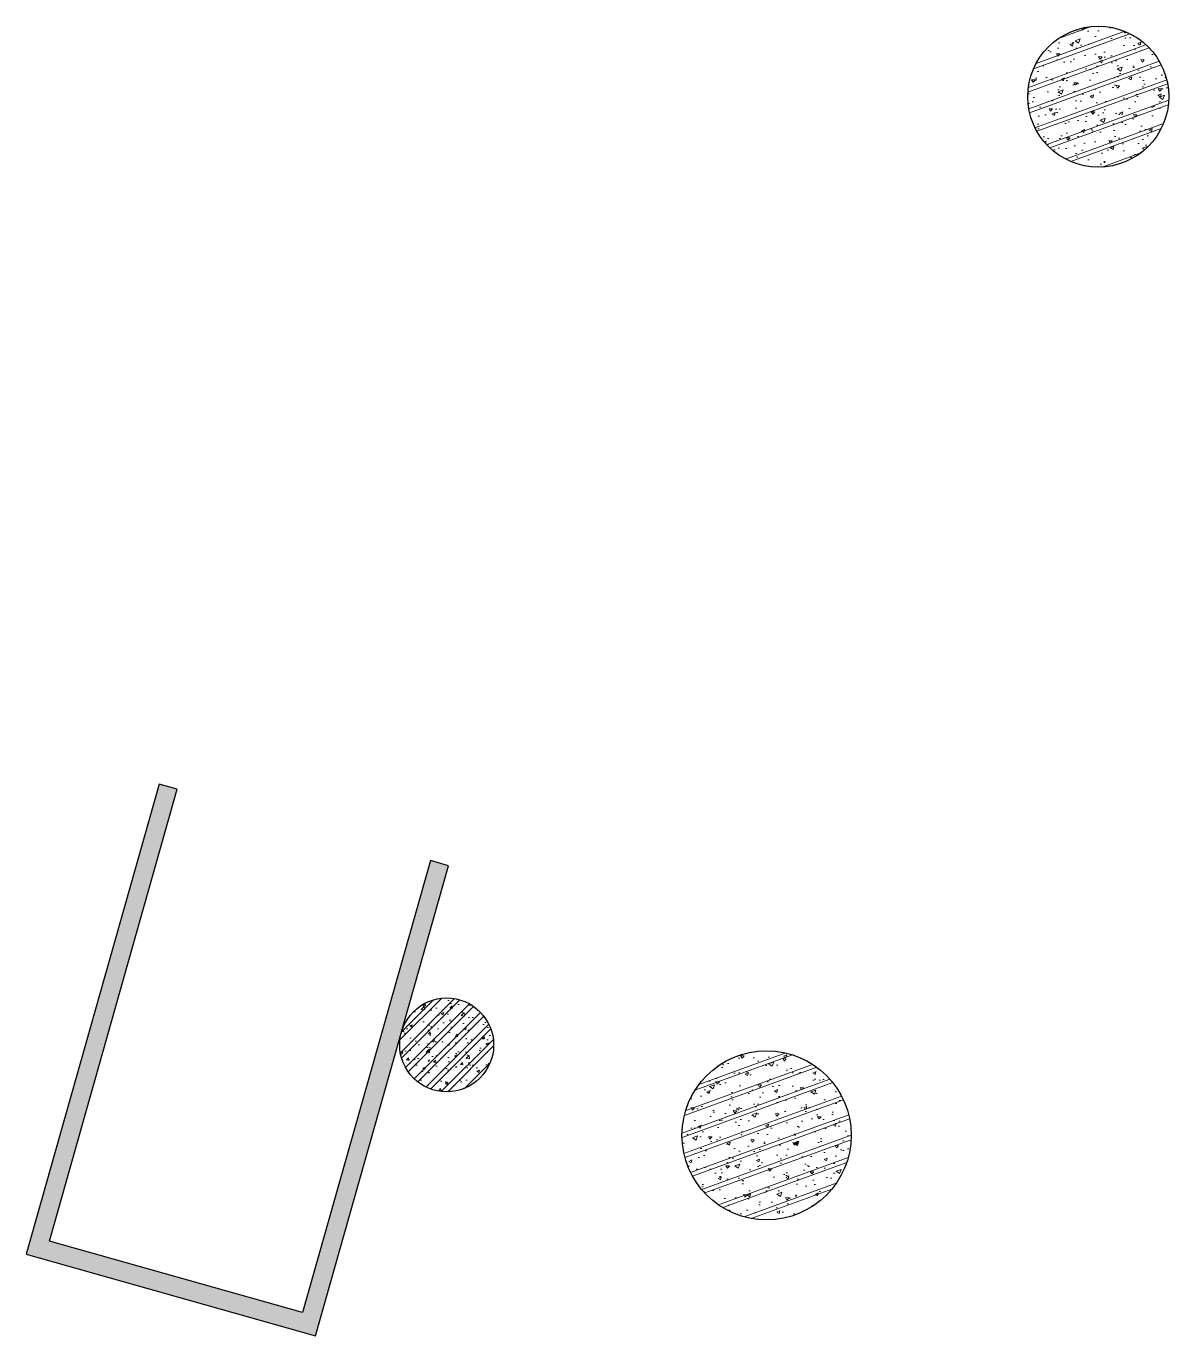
# Model space of a CAD drawing. Header units: millimetres. Extents: x 11689832 to 11802583, y 1023459 to 1173251.
# Drawn here: x 11748077 to 11760235, y 1151625 to 1165567 of the extents above; entities that cross this region are included whole.
import ezdxf

# ---------------------------------------------------------------- set-up
doc = ezdxf.new("R2010")
doc.units = ezdxf.units.MM
doc.header["$MEASUREMENT"] = 0
for name, color, linetype in [('KC-Betong', 6, 'CONTINUOUS'), ('KT-Hatch', 251, 'CONTINUOUS'), ('KT-Net cot vach', 6, 'CONTINUOUS')]:
    doc.layers.add(name, color=color, linetype=linetype)
doc.layers.add('KT-Vat lieu', color=250, linetype='CONTINUOUS', lineweight=9)

msp = doc.modelspace()

# ---------------------------------------------------------------- hatches: boundary and pattern name
at = {"layer": 'KT-Hatch'}
h = msp.add_hatch(dxfattribs=at)
h.set_pattern_fill('BTCT', color=256, scale=40)
h.set_pattern_definition([(50, (11806756.15, 1015288.92), (286.90407, -25.10085), [30, -330]), (355, (11806756.15, 1015288.92), (-55.50053, 300.87685), [24, -264]), (100.4514, (11806780.06, 1015286.83), (231.40375, 275.7758), [25.4961, -280.45684]), (46.1842, (11806756.15, 1015368.92), (426.8964, -66.2076), [45, -495]), (96.6356, (11806791.73, 1015363.4), (373.8651, 389.6471), [38.2441, -420.6852]), (351.1842, (11806756.15, 1015368.9), (373.8648, 389.6474), [36, -396]), (21, (11806796.15, 1015348.92), (238.76282, -161.04756), [30, -330]), (326, (11806796.15, 1015348.92), (97.32613, 290.06), [24, -264]), (71.4514, (11806816.05, 1015335.5), (336.08905, 129.0122), [25.4961, -280.45684]), (37.5, (11806756.15, 1015288.92), (4.86394, 133.15754), [0, -260.8, 0, -268, 0, -265]), (7.5, (11806756.15, 1015288.92), (105.22781, 157.76468), [0, -152.8, 0, -254.8, 0, -101]), (327.5, (11806666.95, 1015288.92), (213.528974, -9.02195), [0, -100, 0, -312, 0, -414]), (317.5, (11806626.95, 1015288.92), (233.27447, 40.042), [0, -130, 0, -207.2, 0, -294]), (45, (11806756.15, 1015288.92), (-106.06602, 106.06602), []), (45, (11806826.86, 1015288.92), (-106.06602, 106.06602), [])])
h.paths.add_polyline_path([(11751156.8, 1151624.8), (11752570.9, 1156628.9), (11752378.4, 1156683.3), (11751018.7, 1151871.7), (11748324.2, 1152633.1), (11749683.9, 1157444.8), (11749491.4, 1157499), (11748077.4, 1152495)])
at = {"layer": 'KT-Vat lieu', "ltscale": 0.5}
h = msp.add_hatch(dxfattribs=at)
h.set_pattern_fill('VATLIEU04', color=256, scale=50, angle=335, pattern_type=2)
h.set_pattern_definition([(25, (11665122.33, 1209035.85), (311.76915, -180), [37.5, -412.5]), (330, (11665122.33, 1209035.85), (96.0694, 370.1782), [30, -330]), (75.4514, (11665148.3, 1209020.85), (407.8386, 190.1779), [31.8701, -350.571]), (21.1842, (11665164.6, 1209126.5), (448.6488, -300.5234), [56.25, -618.75]), (71.6356, (11665202, 1209101.44), (629.386, 243.9225), [47.8051, -525.8565]), (326.1842, (11665164.6, 1209126.5), (629.3859, 243.923), [45, -495]), (356, (11665199.35, 1209082.7), (185.4137, -308.5802), [37.5, -412.5]), (301, (11665199.35, 1209082.7), (263.4901, 277.1898), [30, -330]), (46.4514, (11665214.8, 1209056.98), (448.9038, -31.3908), [31.8701, -350.571]), (12.5, (11665122.33, 1209035.85), (75.8538, 148.28266), [0, -326, 0, -335, 0, -331.25]), (342.5, (11665122.33, 1209035.85), (202.55378, 123.1402), [0, -191, 0, -318.5, 0, -126.25]), (302.5, (11665021.28, 1209082.97), (237.13767, -123.02238), [0, -125, 0, -390, 0, -517.5]), (292.5, (11664975.97, 1209104.1), (285.4262, -77.8696), [0, -162.5, 0, -259, 0, -367.5]), (20, (11665122.33, 1209035.85), (-72.6793, 199.6847), []), (20, (11665148.22, 1209091.36), (-72.6793, 199.6847), [])])
edge = h.paths.add_edge_path()
edge.add_arc((11759485, 1164816.3), 750, 0, 360)
at = {"layer": 'KT-Vat lieu'}
h = msp.add_hatch(dxfattribs=at)
h.set_pattern_fill('BTCT', color=256, scale=40)
h.set_pattern_definition([(50, (11809279.98, 1014575.76), (286.90407, -25.10085), [30, -330]), (355, (11809279.98, 1014575.76), (-55.50053, 300.87685), [24, -264]), (100.4514, (11809303.9, 1014573.67), (231.40375, 275.7758), [25.4961, -280.45684]), (46.1842, (11809279.98, 1014655.76), (426.8964, -66.2076), [45, -495]), (96.6356, (11809315.56, 1014650.24), (373.8651, 389.6471), [38.2441, -420.6852]), (351.1842, (11809280, 1014655.76), (373.8648, 389.6474), [36, -396]), (21, (11809319.98, 1014635.76), (238.76282, -161.04756), [30, -330]), (326, (11809319.98, 1014635.76), (97.32613, 290.06), [24, -264]), (71.4514, (11809339.88, 1014622.34), (336.08905, 129.0122), [25.4961, -280.45684]), (37.5, (11809279.98, 1014575.76), (4.86394, 133.15754), [0, -260.8, 0, -268, 0, -265]), (7.5, (11809279.98, 1014575.76), (105.22781, 157.76468), [0, -152.8, 0, -254.8, 0, -101]), (327.5, (11809190.78, 1014575.76), (213.528974, -9.02195), [0, -100, 0, -312, 0, -414]), (317.5, (11809150.78, 1014575.76), (233.27447, 40.042), [0, -130, 0, -207.2, 0, -294]), (45, (11809279.98, 1014575.76), (-106.06602, 106.06602), []), (45, (11809350.69, 1014575.76), (-106.06602, 106.06602), [])])
edge = h.paths.add_edge_path()
edge.add_arc((11752551.4, 1154721.3), 500, 0, 360)
at = {"layer": 'KT-Vat lieu', "ltscale": 0.5}
h = msp.add_hatch(dxfattribs=at)
h.set_pattern_fill('VATLIEU04', color=256, scale=50, angle=335, pattern_type=2)
h.set_pattern_definition([(25, (11672409.13, 1262956.18), (311.76915, -180), [37.5, -412.5]), (330, (11672409.13, 1262956.2), (96.0694, 370.1782), [30, -330]), (75.4514, (11672435.1, 1262941.2), (407.83865, 190.1779), [31.8701, -350.5711]), (21.1842, (11672451.4, 1263046.8), (448.6488, -300.5234), [56.25, -618.75]), (71.6356, (11672488.8, 1263021.77), (629.386, 243.9225), [47.8051, -525.8565]), (326.1842, (11672451.4, 1263046.8), (629.3859, 243.923), [45, -495]), (356, (11672486.14, 1263003.03), (185.4137, -308.5802), [37.5, -412.5]), (301, (11672486.14, 1263003.03), (263.4901, 277.1898), [30, -330]), (46.4514, (11672501.6, 1262977.3), (448.9038, -31.3908), [31.8701, -350.5711]), (12.5, (11672409.13, 1262956.18), (75.8538, 148.28266), [0, -326, 0, -335, 0, -331.25]), (342.5, (11672409.13, 1262956.18), (202.55378, 123.1402), [0, -191, 0, -318.5, 0, -126.25]), (302.5, (11672308.07, 1263003.3), (237.13767, -123.02238), [0, -125, 0, -390, 0, -517.5]), (292.5, (11672262.76, 1263024.44), (285.42618, -77.8696), [0, -162.5, 0, -259, 0, -367.5]), (20, (11672409.13, 1262956.18), (-72.67928, 199.68468), []), (20, (11672435.01, 1263011.7), (-72.67928, 199.68468), [])])
edge = h.paths.add_edge_path()
edge.add_arc((11755955.4, 1153759.4), 900, 0, 360)

# ---------------------------------------------------------------- linework, layer by layer
at = {"layer": 'KC-Betong', "ltscale": 0.5, "elevation": 0}
msp.add_lwpolyline([(11751156.8, 1151624.8), (11752570.9, 1156628.9), (11752378.4, 1156683.3), (11751018.7, 1151871.7), (11748324.2, 1152633.1), (11749683.9, 1157444.8), (11749491.4, 1157499), (11748077.4, 1152495)], close=True, dxfattribs=at)
at = {"layer": 'KT-Net cot vach', "ltscale": 0.5}
for centre, radius in [((11759485, 1164816.3), 750), ((11752551.4, 1154721.3, 0), 500), ((11755955.4, 1153759.4), 900)]:
    msp.add_circle(centre, radius, dxfattribs=at)

doc.saveas('drawing.dxf')
